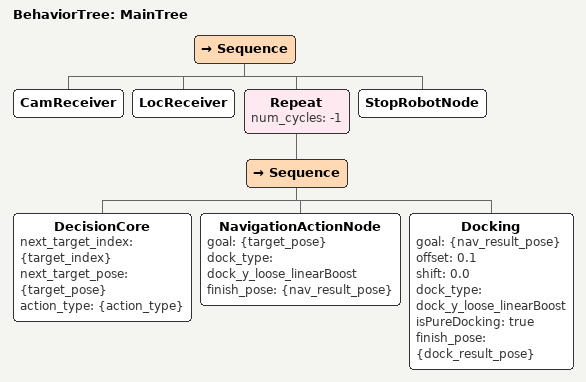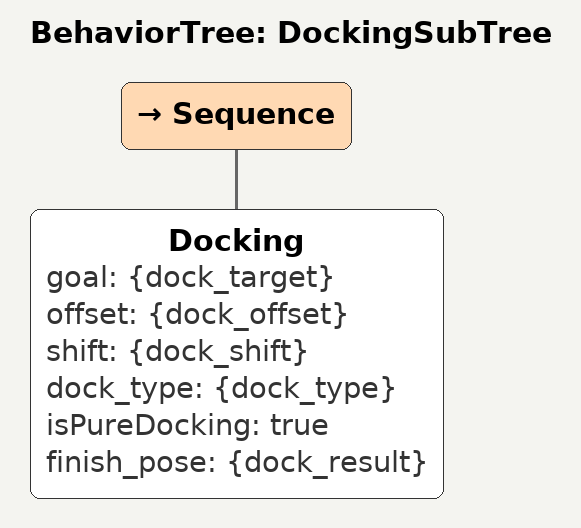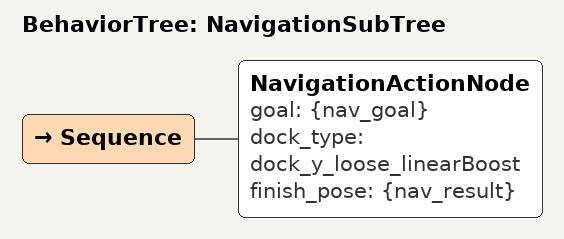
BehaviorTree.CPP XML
<?xml version="1.0" encoding="UTF-8"?>
<root BTCPP_format="4">
    <!-- Main Behavior Tree for Eurobot 2026 -->
    <BehaviorTree ID="MainTree">
        <Sequence>
            <!-- Initialize receivers -->
            <CamReceiver/>
            <LocReceiver/>

            <!-- Main mission loop -->
            <Repeat num_cycles="-1">
                <Sequence>
                    <!-- Get next target from DecisionCore -->
                    <DecisionCore
                        next_target_index="{target_index}"
                        next_target_pose="{target_pose}"
                        action_type="{action_type}"/>

                    <!-- Navigate to target -->
                    <NavigationActionNode
                        goal="{target_pose}"
                        dock_type="dock_y_loose_linearBoost"
                        finish_pose="{nav_result_pose}"/>

                    <!-- Precise docking at target -->
                    <Docking
                        goal="{nav_result_pose}"
                        offset="0.1"
                        shift="0.0"
                        dock_type="dock_y_loose_linearBoost"
                        isPureDocking="true"
                        finish_pose="{dock_result_pose}"/>
                </Sequence>
            </Repeat>

            <!-- Stop robot when done -->
            <StopRobotNode/>
        </Sequence>
    </BehaviorTree>

    <!-- Docking subtree for precise positioning -->
    <BehaviorTree ID="DockingSubTree">
        <Sequence>
            <Docking
                goal="{dock_target}"
                offset="{dock_offset}"
                shift="{dock_shift}"
                dock_type="{dock_type}"
                isPureDocking="true"
                finish_pose="{dock_result}"/>
        </Sequence>
    </BehaviorTree>

    <!-- Navigation subtree -->
    <BehaviorTree ID="NavigationSubTree">
        <Sequence>
            <NavigationActionNode
                goal="{nav_goal}"
                dock_type="dock_y_loose_linearBoost"
                finish_pose="{nav_result}"/>
        </Sequence>
    </BehaviorTree>
</root>
